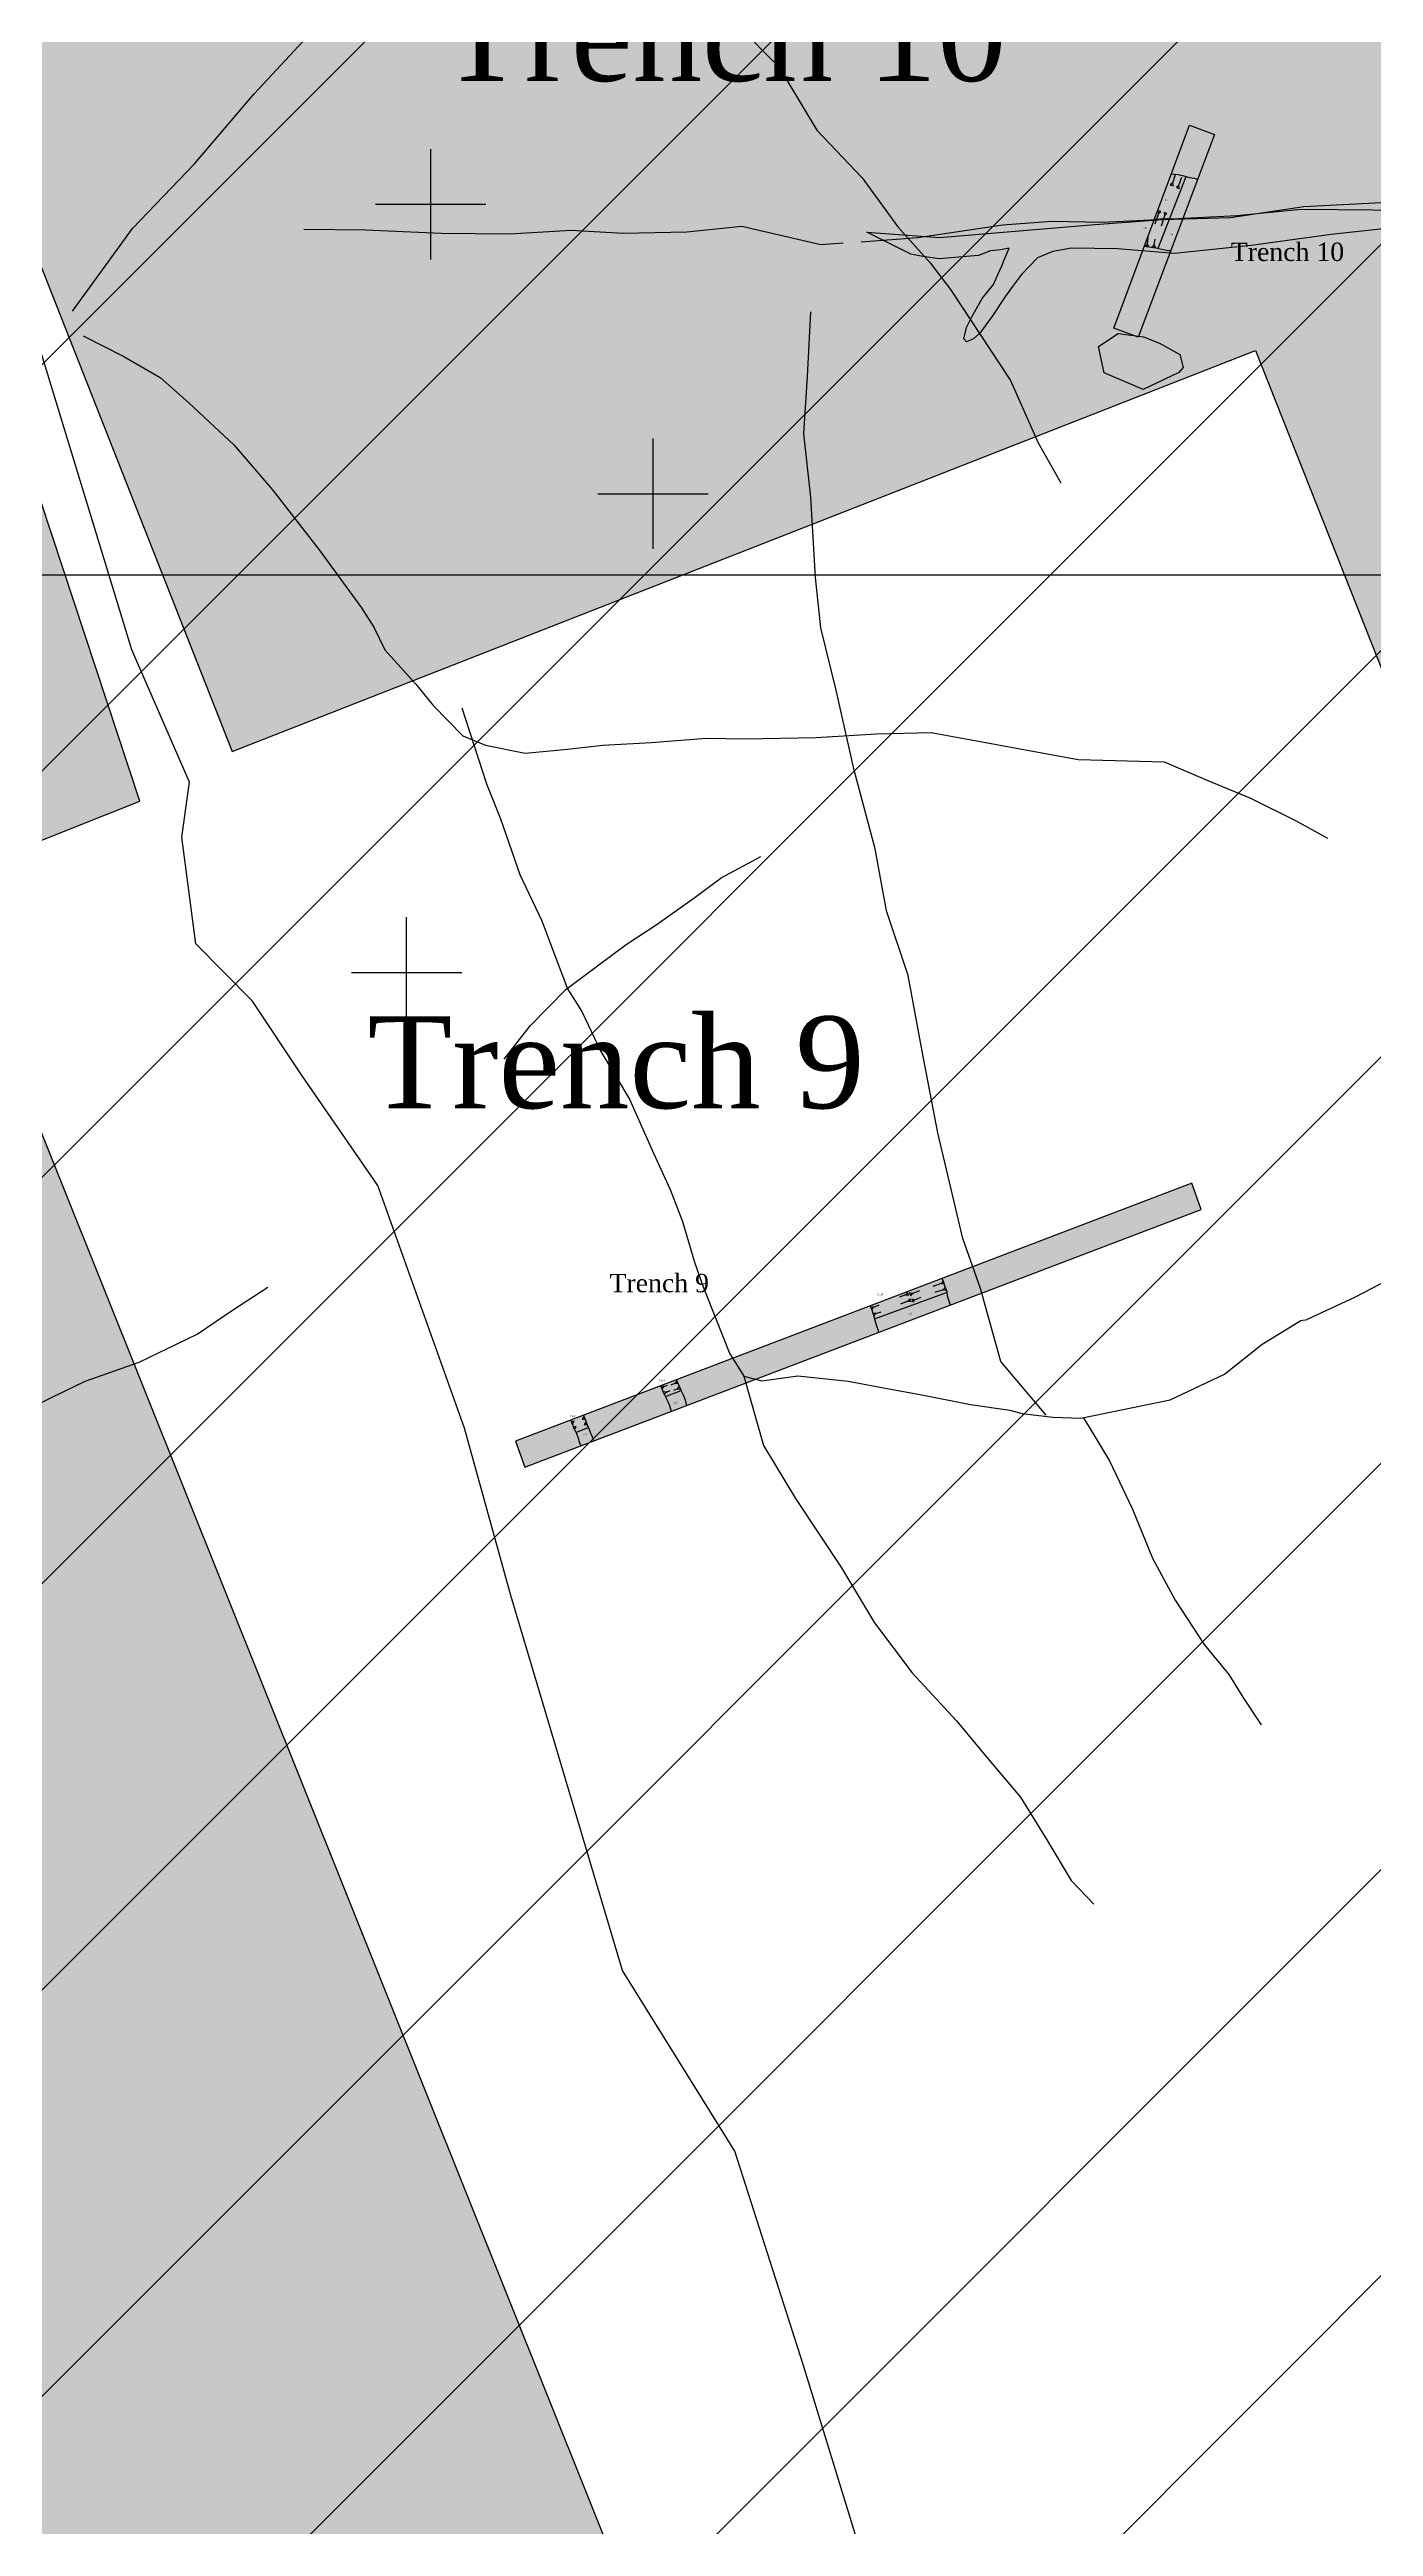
# Model space of a CAD drawing. Header units: feet. Extents: x 442639 to 445151, y 513727 to 516000.
# Drawn here: x 443395.2 to 443467.2, y 514893.9 to 515028.6 of the extents above; entities that cross this region are included whole.
import ezdxf

# ---------------------------------------------------------------- set-up
doc = ezdxf.new("R2010")
doc.units = ezdxf.units.FT
doc.header["$MEASUREMENT"] = 0
doc.header["$PDMODE"] = 2
doc.header["$PDSIZE"] = 3
doc.layers.get('0').update_dxf_attribs({"linetype": 'CONTINUOUS'})
for name, color, linetype in [('AI', 14, 'CONTINUOUS'), ('CM1', 8, 'CONTINUOUS'), ('CROPMARKS', 5, 'CONTINUOUS'), ('CROPMARKSII', 7, 'CONTINUOUS'), ('FEATURES', 7, 'CONTINUOUS'), ('FIELDBOUNDARY', 82, 'CONTINUOUS'), ('FW_AREA97', 8, 'CONTINUOUS'), ('GEOAREA', 4, 'CONTINUOUS'), ('HEADINGS1', 7, 'CONTINUOUS'), ('MEDPOT', 72, 'CONTINUOUS'), ('OSGrid', 8, 'CONTINUOUS'), ('TRENCH', 1, 'CONTINUOUS')]:
    doc.layers.add(name, color=color, linetype=linetype)
doc.styles.get("Standard").update_dxf_attribs({"font": 'times.ttf', "height": 2})

msp = doc.modelspace()

# ---------------------------------------------------------------- hatches: boundary and pattern name
at = {"layer": 'FW_AREA97', "ltscale": 100}
h = msp.add_hatch(dxfattribs=at)
h.set_pattern_fill('ANSI31', color=8, scale=125, style=0)
h.paths.add_polyline_path([(443587.98, 515216.42), (443587.01, 515217.52), (443572.6, 515207.83), (443554.94, 515197.49), (443537.91, 515187.54), (443512.94, 515172.36), (443493.96, 515160.98), (443460.41, 515139.8), (443431.98, 515122.34), (443414.9, 515111.47), (443405.38, 515106.05), (443399.1, 515103.48), (443393.6, 515101.23), (443388.41, 515100.39), (443382.73, 515099.19), (443382.07, 515096.91), (443382.4, 515095.15), (443383.54, 515088.92), (443383.56, 515083.88), (443382.19, 515078.12), (443381.03, 515073.43), (443384.22, 515057.63), (443318.71, 515029.56), (443254, 515002.67), (443234.43, 514993.64), (443208.08, 514982), (443180.76, 514970.83), (443151.71, 514959.13), (443125.98, 514948.74), (443135.65, 514903.45), (443139.61, 514884.67), (443178.62, 514701.91), (443209.06, 514703.71), (443226.82, 514704.52), (443230.58, 514708.16), (443242.22, 514710.21), (443252.61, 514710.95), (443261.81, 514711.15), (443272.89, 514709.47), (443279.94, 514710.57), (443284.83, 514712.06), (443293.88, 514712.38), (443306.49, 514711.4), (443312.9, 514711.58), (443321.46, 514712.02), (443331.49, 514712.65), (443343.24, 514714.16), (443419.66, 514722.59), (443437.93, 514724.52), (443451.34, 514726.38), (443463.09, 514728.09), (443474.14, 514729.71), (443483.15, 514730.81), (443493.31, 514731.46), (443499.82, 514717.34), (443505.96, 514717.73), (443516.9, 514718.8), (443528.37, 514721.11), (443537.76, 514722.36), (443555.62, 514723.33), (443565.19, 514722.57), (443571.9, 514721.98), (443575.66, 514722.2), (443577.3, 514722.3), (443621.21, 514712.31), (443656.08, 514706.29), (443682.6, 514701.88), (443707.12, 514697.61), (443718.23, 514696.19), (443714.65, 514598.29), (443713.04, 514556.32), (443712.42, 514504.67), (443712.31, 514456.32), (443712.23, 514418.29), (443716.39, 514403.7), (443727.18, 514401.07), (443733.59, 514379.74), (443741.52, 514358.02), (443744.91, 514351.83), (443767.7, 514356.86), (443784.61, 514360.77), (443804.5, 514365.45), (443826.87, 514370.79), (443845.14, 514375.04), (443861.88, 514378.9), (443915.08, 514200), (443906.52, 514038.62), (443921, 514037.3), (443931.51, 514036.69), (443947.55, 514036.81), (443967.07, 514036.93), (443981.75, 514037.93), (444001.14, 514037.55), (444024.02, 514034.04), (444038.94, 514033.83), (444056.89, 514033.62), (444074.8, 514033.06), (444089.09, 514031.85), (444101.61, 514031.79), (444113.95, 514032.79), (444123.01, 514034.11), (444123.49, 514029.37), (444179.61, 514028.12), (444375.8, 514023.78), (444377.95, 514033.21), (444378.25, 514062.76), (444378.09, 514070.07), (444377.95, 514077.67), (444378.36, 514088.65), (444378.86, 514096.5), (444379.9, 514103.88), (444382.11, 514122.09), (444382.78, 514132.46), (444385.05, 514147.01), (444387.53, 514164.56), (444389.71, 514186.92), (444391.96, 514209.43), (444393.19, 514220.45), (444393.63, 514228.98), (444395.34, 514261.94), (444396.72, 514283.83), (444397.38, 514301.94), (444396.77, 514312.79), (444397.09, 514320.18), (444397.47, 514332.25), (444395.48, 514362.22), (444394.14, 514387.13), (444391.23, 514408.39), (444396.92, 514413.69), (444401.22, 514435.02), (444402.77, 514457.91), (444405.47, 514495.24), (444410.11, 514529.55), (444417.17, 514561.61), (444433.17, 514600.37), (444445.84, 514629.85), (444455.11, 514659.04), (444464.29, 514692.27), (444472.22, 514718.6), (444475.44, 514733.88), (444488.39, 514761.65), (444498.75, 514784.17), (444527.77, 514804.41), (444584.34, 514844.97), (444588.42, 514851.99), (444592.66, 514859.27), (444594.77, 514862.5), (444596.98, 514866.39), (444598.72, 514870.61), (444611.21, 514897.78), (444621.23, 514922.34), (444629.07, 514942.42), (444635.48, 514956.79), (444636.39, 514966.77), (444638.56, 514973.33), (444644.32, 514984.92), (444649.1, 514996.08), (444581.11, 515024.08), (444596.39, 515068.32), (444336.75, 515100), (444319.51, 515100.56), (444303.71, 515101.47), (444281.57, 515103.67), (444245.74, 515107.23), (444205.94, 515110.68), (444194.37, 515112.26), (444162.32, 515117.02), (444139.13, 515119.15), (444119.95, 515119.97), (444093.77, 515121.63), (444085.46, 515122.11), (444057.94, 515138.01), (444004.9, 515142.77), (444002.01, 515131.64), (444000, 515122.42), (443999.07, 515110.47), (443998.89, 515097.84), (443997.84, 515086.91), (443992.67, 515065.27), (443985.83, 515030.17), (443974.5, 514977.22), (443969.91, 514974.09), (443965.16, 514973.73), (443962.39, 514975.36), (443950.05, 514978.69), (443943.97, 514976.45), (443795.15, 514953.04), (443786.9, 514952.36), (443728.66, 514937.26), (443713.62, 514985.75), (443699.92, 514992.36), (443696.24, 515003), (443692.28, 515017.76), (443687.48, 515027.81), (443679.88, 515041.36), (443672.69, 515053.24), (443666.54, 515059.22), (443649.37, 515102.32), (443639.18, 515121.19), (443626.88, 515153.74), (443593.81, 515207.04)])
at = {"layer": 'GEOAREA', "ltscale": 100}
h = msp.add_hatch(color=256, dxfattribs=at)
h.paths.add_polyline_path([(443360, 514713.43), (443420, 514713.43), (443420, 514513.43), (443360, 514513.43)])
h.paths.add_polyline_path([(443161.3, 514956.17), (443259.24, 514712.97), (443265.02, 514715.53), (443265.35, 514714.69), (443282.2, 514714.85), (443293.91, 514714.21), (443300.25, 514713.29), (443301.92, 514714.04), (443221.12, 514915.56), (443333.24, 514960.74), (443427.48, 514725.7), (443429.23, 514726.39), (443429.6, 514725.69), (443440.81, 514730.09), (443442.16, 514728.53), (443447.24, 514730.42), (443448.24, 514728.6), (443453.83, 514728.86), (443486.12, 514741.69), (443389.25, 514983.38), (443400.11, 514987.7), (443388.72, 515022.13), (443384.68, 515039.8), (443386.19, 515044.84), (443385.55, 515046.68)])
h.paths.add_polyline_path([(443475.55, 514974.96), (443494.04, 514982.2), (443528.27, 514895.27), (443598.68, 514934.88), (443568.37, 515011.26), (443605.44, 515025.95), (443633.22, 514955.52), (443668.45, 514975.1), (443649.94, 515021.85), (443668.44, 515029.35), (443616.21, 515161.7), (443614.21, 515161.11), (443596.59, 515194.88), (443509.51, 515160.6), (443523.97, 515123.28), (443505.55, 515116), (443512.86, 515097.39), (443383.1, 515046.26), (443405.13, 514990.4), (443460.79, 515012.21)])
h.paths.add_polyline_path([(443790.65, 515270.83), (443603.97, 515197.6), (443614.29, 515171.16), (443628.27, 515143.04), (443775.08, 515200.38), (443868.78, 514960.66), (443876.51, 514963.64), (443877.71, 514961.96), (443906.76, 514973.29)])
h.paths.add_polyline_path([(443689.64, 514984.39), (443668.53, 514973.81), (443650.78, 514962.25), (443637.27, 514954.51), (443740.91, 514697.98), (443746.03, 514696.62), (443750.91, 514696.61), (443761.75, 514694.84), (443779.89, 514693.64), (443790.72, 514690.55), (443806.2, 514690.19), (443808.45, 514691.12)])
h.paths.add_polyline_path([(443584.52, 514924.29), (443566.74, 514914.94), (443551.46, 514904.7), (443532.46, 514893.52), (443602.45, 514721.25), (443620.62, 514717.01), (443626.38, 514714.97), (443645.65, 514712.1), (443666.28, 514707.46), (443671.59, 514709.52)])
at = {"layer": 'TRENCH', "ltscale": 100}
h = msp.add_hatch(color=256, dxfattribs=at)
h.paths.add_polyline_path([(443444.35, 515139.57), (443443.37, 515141.01), (443407.55, 515121.49), (443408.2, 515120.09)])
h.paths.add_polyline_path([(443483.25, 515162), (443484.9, 515162.65), (443466.73, 515198.21), (443465.42, 515197.54)])
h.paths.add_polyline_path([(443517.75, 515184.37), (443518.62, 515182.72), (443550.31, 515203.13), (443548.72, 515204.45)])
h.paths.add_polyline_path([(443679.5, 515139.26), (443681.18, 515139.75), (443643.75, 515232.77), (443642.15, 515232.13)], flags=17)
h.paths.add_polyline_path([(443560.1, 515195.09), (443558.69, 515195.42), (443539.71, 515085.73), (443541.12, 515085.45)])
h.paths.add_polyline_path([(443441.82, 515053.5), (443442.37, 515054.81), (443429.88, 515059.6), (443429.55, 515058.14)])
h.paths.add_polyline_path([(443454.4, 515012.92), (443453.08, 515013.42), (443457.19, 515024.46), (443458.55, 515023.95)])
h.paths.add_polyline_path([(443526.59, 515085.07), (443525.15, 515084.89), (443540.61, 514936.24), (443542.14, 514936.49)])
h.paths.add_polyline_path([(443457.83, 514965.49), (443457.32, 514966.92), (443420.54, 514952.89), (443421.04, 514951.48)])
h.paths.add_polyline_path([(443586.69, 515064.09), (443587.93, 515064.66), (443598.83, 515036.69), (443597.52, 515036.26)])
h.paths.add_polyline_path([(443642.33, 515065.43), (443642.18, 515063.91), (443602.51, 515066.57), (443602.62, 515068.05)], flags=17)
h.paths.add_polyline_path([(443629.65, 515090.05), (443628.27, 515090.17), (443629.1, 515100.32), (443630.55, 515100.23)], flags=17)
h.paths.add_polyline_path([(443641.9, 515046.46), (443640.78, 515027.02), (443642.26, 515026.96), (443643.41, 515046.53)], flags=17)
h.paths.add_polyline_path([(443613.37, 514921.6), (443614.82, 514922.26), (443652.75, 514829.5), (443651.11, 514829.19)])
h.paths.add_polyline_path([(443748.7, 514887.44), (443747.54, 514886.42), (443800.31, 514826.51), (443801.53, 514827.65)])
h.paths.add_polyline_path([(443778.33, 515074.97), (443776.55, 515074.41), (443773.7, 515090.48), (443775.7, 515091.08)], flags=17)
h.paths.add_polyline_path([(443871.28, 515019.2), (443870.52, 515017.46), (443849.05, 515029.42), (443850.46, 515031.68)], flags=17)
h.paths.add_polyline_path([(443847.13, 515072.65), (443845.19, 515072.04), (443842.71, 515082.19), (443845.17, 515082.53)], flags=17)
h.paths.add_polyline_path([(444045.31, 514982.3), (444049.13, 514979.07), (444045.89, 514975.25), (444042.08, 514978.49)])
h.paths.add_polyline_path([(444115.96, 514979.57), (444120.01, 514982.5), (444122.94, 514978.45), (444118.9, 514975.52)])
h.paths.add_polyline_path([(444190.81, 514982.44), (444195.11, 514984.99), (444197.66, 514980.69), (444193.36, 514978.14)])
h.paths.add_polyline_path([(444048.71, 515084.2), (444052.38, 515087.59), (444055.78, 515083.92), (444052.1, 515080.52)])
h.paths.add_polyline_path([(444124.08, 515073.63), (444128.31, 515076.3), (444130.97, 515072.06), (444126.74, 515069.4)])
h.paths.add_polyline_path([(444049.72, 515169.78), (444054.69, 515170.27), (444055.18, 515165.3), (444050.21, 515164.81)])
h.paths.add_polyline_path([(444115.39, 515183.69), (444119.42, 515186.65), (444122.38, 515182.62), (444118.35, 515179.66)])
h.paths.add_polyline_path([(444185.17, 515149.89), (444188.84, 515153.29), (444192.23, 515149.62), (444188.56, 515146.22)])
edge = h.paths.add_edge_path()
edge.add_line((443661.11, 515245.62), (443660.64, 515247.34))
edge.add_line((443660.64, 515247.34), (443648.08, 515241.69))
edge.add_line((443648.08, 515241.69), (443637.36, 515236.49))
edge.add_line((443637.36, 515236.49), (443624.81, 515229.89))
edge.add_line((443624.81, 515229.89), (443612.5, 515223.26))
edge.add_line((443612.5, 515223.26), (443598.3, 515215.38))
edge.add_line((443598.3, 515215.38), (443599.54, 515213.85))
edge.add_line((443599.54, 515213.85), (443610.28, 515220.16))
edge.add_line((443610.28, 515220.16), (443621.44, 515226.21))
edge.add_line((443621.44, 515226.21), (443632.1, 515231.88))
edge.add_line((443632.1, 515231.88), (443644.21, 515237.87))
edge.add_line((443644.21, 515237.87), (443661.11, 515245.62))
edge.add_line((443876.09, 514893.12), (443976.09, 514893.12))

# ---------------------------------------------------------------- linework, layer by layer
for points in [[(443455.49, 515017.76), (443457.01, 515021.66)], [(443456.21, 515021.81), (443456.37, 515021.8), (443456.58, 515021.77), (443456.89, 515021.7), (443457.17, 515021.62), (443457.46, 515021.57), (443457.63, 515021.52)], [(443456.28, 515021.33), (443456.44, 515021.77)], [(443456.61, 515021.18), (443456.77, 515021.63)], [(443456.11, 515019.35), (443456.05, 515019.36), (443455.96, 515019.37), (443455.88, 515019.35), (443455.72, 515019.34), (443455.59, 515019.34), (443455.49, 515019.33), (443455.42, 515019.33), (443455.28, 515019.33)], [(443455.5, 515019.66), (443455.31, 515019.08)], [(443455.84, 515019.53), (443455.65, 515018.96)], [(443454.91, 515018.01), (443454.95, 515018.34)], [(443455.27, 515017.96), (443455.33, 515018.25)], [(443454.73, 515017.87), (443454.99, 515017.85), (443455.37, 515017.79), (443455.69, 515017.71), (443455.94, 515017.66), (443456.09, 515017.65), (443456.18, 515017.64)], [(443443.68, 514961.47), (443443.24, 514961.31)], [(443443.73, 514961.75), (443443.79, 514961.59), (443443.89, 514961.3), (443443.99, 514961.03), (443444.01, 514960.8), (443444.1, 514960.52), (443444.17, 514960.29)], [(443439.82, 514960.25), (443439.91, 514960.03), (443440.03, 514959.67), (443440.11, 514959.35), (443440.18, 514959.11), (443440.24, 514958.97), (443440.28, 514958.8)], [(443440.01, 514960.18), (443440.32, 514960.3)], [(443440.06, 514959.55), (443443.97, 514960.97)], [(443441.75, 514960.85), (443441.42, 514960.72)], [(443441.88, 514960.51), (443441.48, 514960.35)], [(443442.13, 514960.92), (443442.53, 514961.08)], [(443442.26, 514960.58), (443442.59, 514960.72)], [(443443.79, 514961.13), (443443.35, 514960.97)], [(443440.13, 514959.83), (443440.42, 514959.92)], [(443429.01, 514955.96), (443429.21, 514956.04)], [(443429.29, 514956.23), (443429.33, 514956.13), (443429.39, 514956.01), (443429.45, 514955.84), (443429.53, 514955.67), (443429.64, 514955.45), (443429.71, 514955.28), (443429.76, 514955.13), (443429.84, 514954.81)], [(443428.43, 514955.9), (443428.49, 514955.75), (443428.54, 514955.65), (443428.61, 514955.48), (443428.69, 514955.31), (443428.82, 514955.05), (443428.91, 514954.84), (443428.98, 514954.58), (443429.01, 514954.51)], [(443428.61, 514955.86), (443428.81, 514955.93)], [(443428.69, 514955.32), (443429.55, 514955.65)], [(443428.74, 514955.56), (443428.94, 514955.64)], [(443429.14, 514955.66), (443429.34, 514955.74)], [(443423.54, 514954.04), (443423.59, 514953.91), (443423.63, 514953.81), (443423.69, 514953.62), (443423.74, 514953.53), (443423.85, 514953.31), (443423.91, 514953.16), (443423.94, 514953.06), (443423.98, 514952.91), (443424.04, 514952.74), (443424.09, 514952.65)], [(443423.82, 514953.37), (443424.49, 514953.64)], [(443424.23, 514954.3), (443424.27, 514954.2), (443424.32, 514954.09), (443424.38, 514953.92), (443424.44, 514953.78), (443424.54, 514953.53), (443424.62, 514953.33), (443424.67, 514953.22), (443424.74, 514953.03), (443424.79, 514952.9)]]:
    msp.add_lwpolyline(points)
for points in [[(443456.31, 515021.16), (443456.28, 515021.33), (443456.15, 515021.22)], [(443456.64, 515021.02), (443456.61, 515021.18), (443456.48, 515021.07)], [(443455.47, 515019.82), (443455.5, 515019.66), (443455.63, 515019.77)], [(443455.81, 515019.7), (443455.84, 515019.53), (443455.97, 515019.65)], [(443454.98, 515017.85), (443454.91, 515018.01), (443454.81, 515017.87)], [(443455.34, 515017.8), (443455.27, 515017.96), (443455.17, 515017.82)], [(443443.79, 514961.6), (443443.68, 514961.47), (443443.85, 514961.44)], [(443439.91, 514960.04), (443440.01, 514960.18), (443439.84, 514960.2)], [(443441.86, 514960.98), (443441.75, 514960.85), (443441.92, 514960.83)], [(443441.98, 514960.64), (443441.88, 514960.51), (443442.05, 514960.49)], [(443442.03, 514960.79), (443442.13, 514960.92), (443441.97, 514960.95)], [(443442.16, 514960.45), (443442.26, 514960.58), (443442.09, 514960.61)], [(443443.9, 514961.26), (443443.79, 514961.13), (443443.96, 514961.1)], [(443440.02, 514959.7), (443440.13, 514959.83), (443439.97, 514959.86)], [(443429.31, 514956.17), (443429.21, 514956.04), (443429.37, 514956.02)], [(443428.51, 514955.72), (443428.61, 514955.86), (443428.44, 514955.88)], [(443428.63, 514955.43), (443428.74, 514955.56), (443428.57, 514955.58)], [(443429.44, 514955.88), (443429.33, 514955.74), (443429.5, 514955.72)], [(443423.62, 514953.82), (443423.73, 514953.96), (443423.56, 514953.98)], [(443423.74, 514953.53), (443423.84, 514953.67), (443423.67, 514953.68)], [(443424.26, 514954.23), (443424.16, 514954.09), (443424.33, 514954.07)], [(443424.37, 514953.93), (443424.27, 514953.8), (443424.44, 514953.78)]]:
    msp.add_lwpolyline(points, close=True)
at = {"layer": 'AI', "color": 17}
msp.add_lwpolyline([(443578.69, 515126.03, 0.000001), (443578.9, 515127.37, 0.000001)], format="xyb", dxfattribs=at)
msp.add_lwpolyline([(443468.9, 515018.95), (443464.9, 515018.52), (443460.54, 515017.92), (443456.37, 515017.48), (443453.27, 515017.73), (443450.77, 515017.77), (443449.76, 515017.58), (443448.93, 515017.24), (443448.06, 515016.33), (443447.56, 515015.68), (443447.19, 515015.15), (443446.48, 515014.08), (443445.79, 515013.14), (443445.44, 515012.83), (443445.07, 515012.68), (443444.92, 515012.83), (443445.06, 515013.45), (443445.35, 515014.04), (443445.68, 515014.61), (443445.92, 515015.03), (443446.53, 515015.79), (443446.79, 515016.37), (443447.01, 515016.84), (443447.11, 515017.14), (443447.38, 515017.77), (443446.92, 515017.67), (443446.37, 515017.63), (443445.72, 515017.37), (443444.84, 515017.29), (443443.57, 515017.18), (443442.69, 515017.32), (443442.04, 515017.45), (443439.64, 515018.63), (443443.6, 515018.35), (443452.05, 515019.05), (443455.72, 515019.32), (443459.43, 515019.44), (443463.41, 515020.04), (443467.98, 515020.27)], dxfattribs=at)
msp.add_lwpolyline([(443454.68, 515010.08), (443452.55, 515010.98), (443452.25, 515012.43), (443453.31, 515013.12), (443454.7, 515012.94), (443455.57, 515012.6), (443456.66, 515011.98), (443456.85, 515011.28), (443456.62, 515011.01)], close=True, dxfattribs=at)
at = {"layer": 'CM1', "ltscale": 100, "flags": 128}
for points in [[(443396.44, 515014.35), (443399.7, 515018.84), (443403.07, 515022.36), (443406.32, 515026.17), (443410.18, 515030.31), (443414.06, 515034.27), (443417.24, 515037.26), (443419.78, 515040.17), (443421.02, 515044.15), (443422.78, 515048.15), (443425.01, 515052.02), (443427.93, 515057.85), (443430.97, 515063.16), (443432.93, 515067.44), (443438.22, 515077.08), (443442.57, 515084.16), (443445.37, 515088.14), (443447.59, 515090.32), (443450.87, 515091.97), (443460.22, 515093.36)], [(443423.29, 515047.23), (443424.08, 515046.05), (443424.92, 515043.64), (443426.86, 515040.16), (443428.19, 515036.3), (443430.63, 515033.04), (443432.61, 515029.9), (443434.86, 515027.63), (443436.93, 515024.19), (443439.39, 515021.6), (443441.33, 515018.93), (443443.09, 515016.98), (443444.19, 515015.52), (443447.45, 515010.57), (443448.97, 515007.19), (443450.2, 515005)], [(443409.03, 515018.81), (443412.37, 515018.76), (443416.5, 515018.59), (443420.21, 515018.54), (443423.56, 515018.75), (443426.39, 515018.59), (443429.85, 515018.66), (443432.85, 515018.96), (443437.14, 515017.96), (443438.35, 515018.05)], [(443397.02, 515013.01), (443399.24, 515011.88), (443401.21, 515010.74), (443402.77, 515009.36), (443405.23, 515007.06), (443407.32, 515004.63), (443409.86, 515001.36), (443412.16, 514998.21), (443412.83, 514997.15), (443413.43, 514995.93), (443415.11, 514994.06), (443416.05, 514992.89), (443417.67, 514991.25), (443418.91, 514990.75), (443421.06, 514990.3), (443423.36, 514990.52), (443425.29, 514990.75), (443427.92, 514990.88), (443430.93, 514991.12), (443433.03, 514991.09), (443436.88, 514991.15), (443440.17, 514991.36), (443443.14, 514991.43), (443451.14, 514989.96), (443455.81, 514989.84), (443458.2, 514988.82), (443460.51, 514987.85), (443462.96, 514986.65), (443464.7, 514985.69)], [(443392.11, 514953.71), (443395.27, 514955.25), (443397.13, 514956.16), (443400.06, 514957.19), (443403.23, 514958.71), (443405.14, 514960.01), (443407.06, 514961.26)]]:
    msp.add_lwpolyline(points, dxfattribs=at)
at = {"layer": 'CROPMARKS', "ltscale": 100, "flags": 128}
msp.add_lwpolyline([(443439.33, 515018.12), (443442.42, 515018.34), (443447.04, 515019.04), (443449.71, 515019.23), (443452.46, 515019.19), (443456.2, 515019.37), (443459.77, 515019.54), (443463.26, 515019.89), (443469.12, 515019.84), (443473.66, 515020.4), (443478.15, 515021.07), (443481.76, 515021.9), (443485.13, 515021.85), (443487.79, 515022.15), (443491.43, 515022.87), (443493.96, 515023.31), (443495.97, 515023.65), (443502.31, 515025.12), (443507.56, 515026.07), (443514.82, 515028.09)], dxfattribs=at)
at = {"layer": 'CROPMARKSII', "ltscale": 100}
for points in [[(443449.4, 514954.3), (443446.93, 514957.23), (443445.83, 514961.19), (443444.87, 514963.92), (443443.5, 514969.66), (443442.65, 514974.1), (443441.9, 514978.21), (443440.71, 514981.74), (443440.09, 514985.1), (443438.96, 514989.38), (443437.98, 514993.74), (443437.14, 514997.13), (443436.86, 514999.86), (443436.59, 515004.23), (443436.22, 515007.67), (443436.41, 515010.79), (443436.6, 515014.31)], [(443417.62, 514992.77), (443418.95, 514988.63), (443419.72, 514986.74), (443420.78, 514983.7), (443421.96, 514981.18), (443422.4, 514980.03), (443423.37, 514977.49), (443424.14, 514976.25), (443425.18, 514974.09), (443426.74, 514971.49), (443428.05, 514968.55), (443428.95, 514966.58), (443429.61, 514964.83), (443430.28, 514962.63), (443430.74, 514961.29), (443431.42, 514959.6), (443432.17, 514957.67), (443432.96, 514956.43), (443433.93, 514956.18), (443435.9, 514956.44), (443438.63, 514956.15), (443440.75, 514955.76), (443442.63, 514955.41), (443445.28, 514954.89), (443447.42, 514954.57), (443448.09, 514954.39), (443449.76, 514954.19), (443451.28, 514954.15), (443456.14, 514955.14), (443459.1, 514956.54), (443461.15, 514958.17), (443463.25, 514959.45), (443463.6, 514959.51)], [(443419.92, 514973.67), (443421.33, 514975.47), (443423.27, 514977.45), (443424.29, 514978.22), (443426.56, 514979.9), (443428.25, 514981), (443430.3, 514982.48), (443431.72, 514983.52), (443433.88, 514984.68)], [(443477.3, 514967.1), (443477.21, 514967.05), (443474.45, 514964.92), (443471.78, 514963.48), (443468.78, 514962.06), (443466.21, 514960.72), (443463.6, 514959.51)], [(443432.96, 514956.42), (443434.03, 514952.65), (443435.76, 514949.77), (443438.26, 514946.01), (443440.06, 514943.02), (443442.11, 514940.29), (443444.53, 514937.69), (443446.29, 514935.54), (443448.01, 514933.54), (443449.43, 514931.22), (443450.76, 514929), (443451.99, 514927.71)], [(443451.43, 514954.16), (443452.85, 514951.82), (443454.09, 514949.2), (443455.19, 514946.52), (443456.41, 514944.24), (443457.99, 514941.83), (443459.34, 514940.21), (443460.09, 514938.97), (443461.09, 514937.47)]]:
    msp.add_lwpolyline(points, dxfattribs=at)
at = {"layer": 'FIELDBOUNDARY'}
msp.add_lwpolyline([(443466.74, 514811.27), (443460.96, 514827.97), (443453.11, 514848.88), (443443.62, 514878.48), (443436.19, 514902.68), (443432.47, 514914.28), (443426.35, 514924.1), (443420.29, 514944.5), (443417.76, 514953.59), (443413.05, 514966.8), (443408.9, 514972.81), (443406.23, 514976.82), (443403.15, 514979.93), (443402.39, 514985.73), (443402.81, 514988.72), (443399.66, 514995.92), (443394.58, 515012.62)], dxfattribs=at)
at = {"layer": 'GEOAREA', "ltscale": 100}
msp.add_lwpolyline([(443475.55, 514974.96), (443494.04, 514982.2), (443528.27, 514895.27), (443598.68, 514934.88), (443568.37, 515011.26), (443605.44, 515025.95), (443633.22, 514955.52), (443668.45, 514975.1), (443649.94, 515021.85), (443668.44, 515029.35), (443616.21, 515161.7), (443614.21, 515161.11), (443596.59, 515194.88), (443509.51, 515160.6), (443523.97, 515123.28), (443505.55, 515116), (443512.86, 515097.39), (443383.1, 515046.26), (443405.13, 514990.4), (443460.79, 515012.21)], close=True, dxfattribs=at)
msp.add_lwpolyline([(443486.12, 514741.69), (443389.25, 514983.38), (443400.11, 514987.7), (443388.72, 515022.13), (443384.68, 515039.8), (443386.19, 515044.84), (443385.55, 515046.68), (443161.3, 514956.17), (443259.24, 514712.97)], dxfattribs=at)
at = {"layer": 'MEDPOT'}
for p in [(443415.93, 515020.16), (443428.02, 515004.41), (443414.61, 514978.38)]:
    msp.add_point(p, dxfattribs=at)
at = {"layer": 'OSGrid', "ltscale": 100}
msp.add_lwpolyline([(443000, 514000), (443000, 515000), (445000, 515000)], dxfattribs=at)
at = {"layer": 'TRENCH', "linetype": 'Continuous'}
for points in [[(443454.4, 515012.92), (443453.08, 515013.42), (443457.19, 515024.46), (443457.19, 515024.46), (443458.55, 515023.95)], [(443457.83, 514965.49), (443457.32, 514966.92), (443420.54, 514952.89), (443421.04, 514951.48)]]:
    msp.add_lwpolyline(points, close=True, dxfattribs=at)

# ---------------------------------------------------------------- texts
for s, p in [('95', (443455.85, 515020.33)), ('F93', (443454.66, 515018.81)), ('94', (443456.14, 515018.46)), ('F114', (443440.22, 514960.83)), ('F112', (443428.35, 514956.13)), ('F110', (443423.51, 514954.19))]:
    msp.add_text(s, height=0.1).set_placement(p)
for s, p in [('115', (443441.91, 514959.71)), ('113', (443429.14, 514954.89)), ('111', (443424.22, 514953.17))]:
    msp.add_text(s, height=0.1, rotation=21.521).set_placement(p)
at = {"layer": 'FEATURES', "ltscale": 100}
for s, p in [('Trench 10', (443459.44, 515017.07)), ('Trench 9', (443425.65, 514960.99))]:
    msp.add_text(s, height=1, dxfattribs=at).set_placement(p)
at = {"layer": 'HEADINGS1', "ltscale": 100}
for s, p in [('Trench 10', (443416.42, 515026.86)), ('Trench 9', (443412.48, 514971))]:
    msp.add_text(s, height=5, dxfattribs=at).set_placement(p)

doc.saveas('drawing.dxf')
